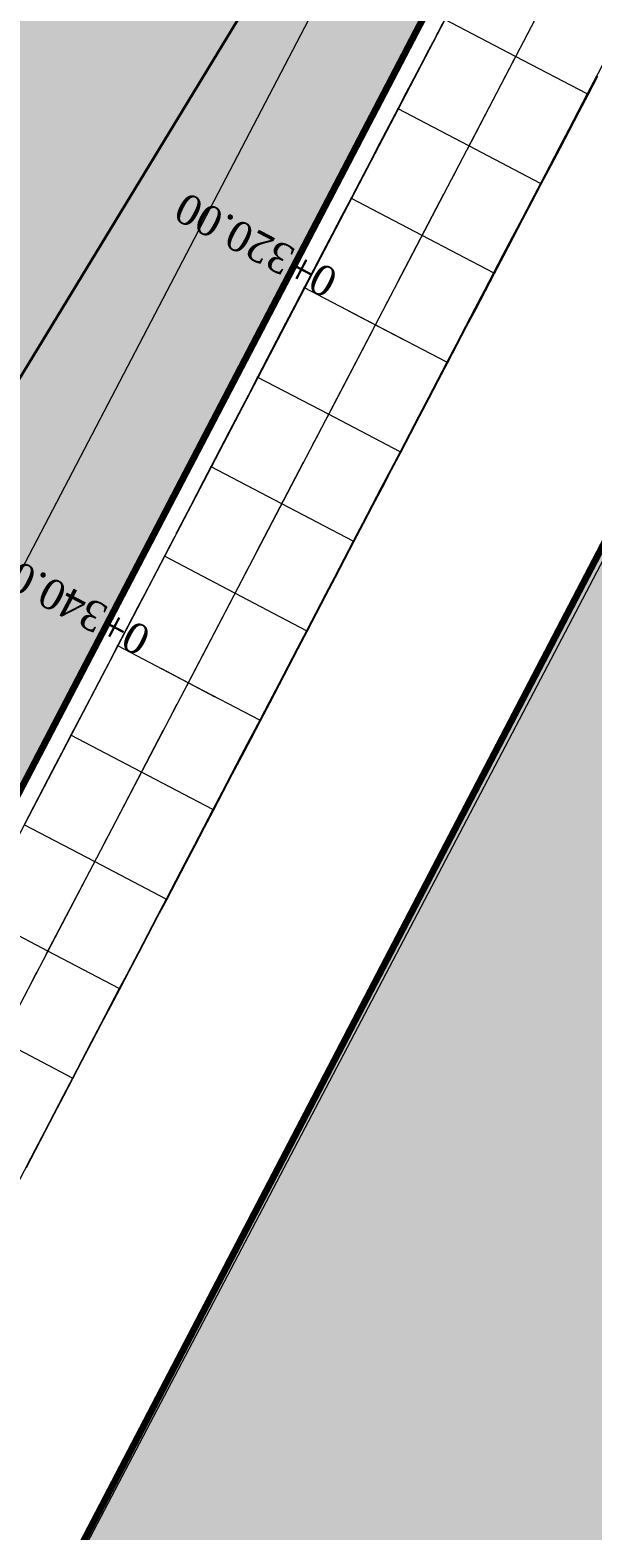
# Model space of a CAD drawing. Header units: metres. Extents: x 478603 to 489313, y 4282657 to 4289463.
# Drawn here: x 479512 to 479539.8, y 4286558.3 to 4286632.7 of the extents above; entities that cross this region are included whole.
import ezdxf

# ---------------------------------------------------------------- set-up
doc = ezdxf.new("R2010")
doc.units = ezdxf.units.M
for name, color, linetype, lineweight in [('ADAKENARI', 18, 'Continuous', 0), ('EKS_4', 5, 'Continuous', 0), ('EKSENLER', 3, 'Continuous', 0), ('HDA_4', 30, 'Continuous', 0), ('HDO_4', 30, 'Continuous', 0), ('KALDIRIM', 11, 'Continuous', 0), ('KDA_4', 150, 'Continuous', 20), ('KYA_4', 1, 'Continuous', 20), ('KYO_4', 1, 'Continuous', 20), ('PARSEL_ALAN', 254, 'Continuous', 0), ('PARSEL_SERA_ALAN', 9, 'Continuous', 40), ('PL_ALİNMAN', 1, 'Continuous', 0), ('PL_ENKESIT', 1, 'Continuous', 0), ('PL_KM', 4, 'Continuous', 0), ('PL_KMYAZI', 30, 'Continuous', 0), ('REVIZE_ONERI_KAM_SNR', 9, 'Continuous', 0), ('SEV_KYA_HDA', 3, 'Continuous', 0), ('SEV_KYO_HDO', 3, 'Continuous', 0), ('SEV_YKA_KDA', 3, 'Continuous', 0), ('SNR_PLANONAMAA', 233, 'Continuous', 0), ('SNR_YAPIYAK', 18, 'Continuous', 0), ('YKA_4', 33, 'Continuous', 0), ('YKO_4', 33, 'Continuous', 0)]:
    doc.layers.add(name, color=color, linetype=linetype, lineweight=lineweight)
doc.styles.get("Standard").update_dxf_attribs({"font": 'times.ttf'})

msp = doc.modelspace()

# ---------------------------------------------------------------- hatches: boundary and pattern name
at = {"layer": 'PARSEL_ALAN'}
msp.add_hatch(color=256, dxfattribs=at).paths.add_polyline_path([(479489.321, 4286847.102), (479563.039, 4286761.518), (479584.256, 4286740.493), (479584.998, 4286735.722), (479562.827, 4286693.287), (479507.41, 4286587.193), (479503.553, 4286586.238), (479381.705, 4286670.344)])
at = {"layer": 'PARSEL_SERA_ALAN'}
msp.add_hatch(color=256, dxfattribs=at).paths.add_polyline_path([(479388.431, 4286671.777), (479487.237, 4286834.065), (479495.437, 4286829.072), (479492.837, 4286824.802), (479509.236, 4286814.817), (479506.636, 4286810.546), (479514.836, 4286805.554), (479512.236, 4286801.283), (479528.636, 4286791.299), (479526.035, 4286787.028), (479542.435, 4286777.043), (479539.835, 4286772.773), (479548.035, 4286767.78), (479545.434, 4286763.509), (479561.834, 4286753.525), (479559.234, 4286749.254), (479575.634, 4286739.27), (479536.631, 4286675.208), (479544.831, 4286670.216), (479503.229, 4286601.884), (479500.628, 4286597.614), (479467.829, 4286617.583), (479470.429, 4286621.854)])
at = {"layer": 'REVIZE_ONERI_KAM_SNR'}
msp.add_hatch(color=256, dxfattribs=at).paths.add_polyline_path([(480391.367, 4287736.669), (479958.383, 4287021.549), (479846.658, 4286823.222), (479817.89, 4286807.315), (479678.542, 4286593.142), (479667.017, 4286563.363), (479171.867, 4285664.491), (479060.048, 4285423.503), (478955.18, 4285211.94), (478971.566, 4285181.441), (478973.577, 4285138.063), (478896.826, 4284994.408), (478884.265, 4284953.22), (478871.378, 4284822.15), (478829.635, 4284818.294), (478829.635, 4284859.395), (478806.788, 4284865.484), (478716.868, 4284674.346), (478705.555, 4284645.226), (478602.858, 4284697.153), (478665.092, 4284834.557), (478661.843, 4284859.589), (478721.272, 4284982.029), (478734.091, 4284989.859), (478857.784, 4285241.35), (478838.864, 4285277.85), (478831.672, 4285382.601), (478866.605, 4285387.386), (478882.649, 4285289.089), (479341.441, 4286225.895), (479492.419, 4286515.34), (479668.688, 4286852.714), (479834.72, 4287134.358), (480316.151, 4287820.508), (480353.749, 4287856.55), (480321.391, 4287969.422), (480358.639, 4287985.063), (480384.472, 4287906.347), (480463.863, 4288018.438), (480598.658, 4288207.438), (480775.091, 4288481.279), (480856.22, 4288581.77), (481195.87, 4289025.916), (481277.924, 4288967.093), (481191.325, 4288856.625), (480684.777, 4288177.967), (480420.914, 4287781.108), (480447.152, 4287667.529), (480456.56, 4287584.456), (480422.309, 4287581.553), (480417.605, 4287623.09), (480404.486, 4287679.879)])

# ---------------------------------------------------------------- linework, layer by layer
at = {"layer": 'ADAKENARI', "lineweight": 200}
for p, q in [((479562.827, 4286693.287), (479507.41, 4286587.193)), ((479474.775, 4286481.513), (479580.553, 4286684.027))]:
    msp.add_line(p, q, dxfattribs=at)
at = {"layer": 'EKS_4'}
for p in [(479536.053, 4286631.341, 935.867), (479533.735, 4286626.911, 935.859), (479531.416, 4286622.481, 935.852), (479529.098, 4286618.051, 935.844), (479526.78, 4286613.621, 935.836), (479524.461, 4286609.191, 935.829), (479522.143, 4286604.761, 935.821), (479519.825, 4286600.331, 935.813), (479517.506, 4286595.901, 935.806), (479515.188, 4286591.471, 935.798), (479512.87, 4286587.041, 935.79)]:
    msp.add_point(p, dxfattribs=at)
at = {"layer": 'EKSENLER'}
msp.add_line((479567.26, 4286690.975), (479459.154, 4286484.394), dxfattribs=at)
at = {"layer": 'HDA_4'}
msp.add_polyline3d([(479531.288, 4286630.795, 935.873), (479530.219, 4286628.751, 935.809), (479529.756, 4286627.865, 935.808), (479529.293, 4286626.979, 935.806), (479528.829, 4286626.092, 935.805), (479528.366, 4286625.206, 935.803), (479527.903, 4286624.32, 935.802), (479527.44, 4286623.434, 935.8), (479526.977, 4286622.547, 935.799), (479526.514, 4286621.661, 935.797), (479526.051, 4286620.775, 935.796), (479525.587, 4286619.888, 935.794), (479525.124, 4286619.002, 935.793), (479524.661, 4286618.116, 935.791), (479524.198, 4286617.23, 935.789), (479523.735, 4286616.343, 935.788), (479523.272, 4286615.457, 935.786), (479522.809, 4286614.571, 935.785), (479522.345, 4286613.684, 935.783), (479521.882, 4286612.798, 935.782), (479521.419, 4286611.912, 935.78), (479520.956, 4286611.026, 935.779), (479520.72, 4286610.575, 935.797)], dxfattribs=at)
for p in [(479530.219, 4286628.751, 935.809), (479527.903, 4286624.32, 935.802), (479525.587, 4286619.888, 935.794), (479523.272, 4286615.457, 935.786), (479520.956, 4286611.026, 935.779)]:
    msp.add_point(p, dxfattribs=at)
at = {"layer": 'HDO_4'}
msp.add_polyline3d([(479540.069, 4286630.368, 935.819), (479539.606, 4286629.482, 935.817), (479539.142, 4286628.596, 935.816), (479538.678, 4286627.71, 935.814), (479538.215, 4286626.824, 935.812), (479537.751, 4286625.938, 935.811), (479537.287, 4286625.052, 935.809), (479536.824, 4286624.166, 935.808), (479536.36, 4286623.28, 935.806), (479535.896, 4286622.394, 935.805), (479535.433, 4286621.508, 935.803), (479534.969, 4286620.622, 935.802), (479534.505, 4286619.736, 935.8), (479534.042, 4286618.85, 935.799), (479533.578, 4286617.964, 935.797), (479533.114, 4286617.078, 935.796), (479532.651, 4286616.192, 935.794), (479532.187, 4286615.306, 935.793), (479531.723, 4286614.42, 935.791), (479531.26, 4286613.534, 935.789), (479530.796, 4286612.648, 935.788), (479530.333, 4286611.762, 935.786), (479529.869, 4286610.876, 935.785), (479529.405, 4286609.99, 935.783), (479528.942, 4286609.104, 935.782), (479528.478, 4286608.218, 935.78), (479528.014, 4286607.332, 935.779), (479527.551, 4286606.446, 935.777), (479527.087, 4286605.56, 935.776), (479526.623, 4286604.674, 935.774), (479526.16, 4286603.788, 935.773), (479525.696, 4286602.902, 935.771), (479525.232, 4286602.016, 935.769), (479524.769, 4286601.13, 935.768), (479524.305, 4286600.244, 935.766), (479523.841, 4286599.358, 935.765), (479523.378, 4286598.472, 935.763), (479522.914, 4286597.586, 935.762), (479522.45, 4286596.7, 935.76), (479521.987, 4286595.814, 935.759), (479521.523, 4286594.928, 935.757), (479521.059, 4286594.042, 935.756), (479520.596, 4286593.156, 935.754), (479520.132, 4286592.27, 935.753), (479519.668, 4286591.384, 935.751), (479519.205, 4286590.498, 935.749), (479518.741, 4286589.612, 935.748), (479518.277, 4286588.726, 935.746), (479517.814, 4286587.84, 935.745), (479517.35, 4286586.954, 935.743), (479516.886, 4286586.068, 935.742), (479516.423, 4286585.182, 935.74), (479515.959, 4286584.296, 935.739), (479515.495, 4286583.41, 935.737), (479515.032, 4286582.524, 935.736), (479514.568, 4286581.638, 935.734), (479514.104, 4286580.752, 935.732), (479513.641, 4286579.865, 935.731), (479513.177, 4286578.979, 935.729), (479512.713, 4286578.093, 935.728), (479512.25, 4286577.207, 935.726), (479511.786, 4286576.321, 935.725)], dxfattribs=at)
for p in [(479539.606, 4286629.482, 935.817), (479537.287, 4286625.052, 935.809), (479534.969, 4286620.622, 935.802), (479532.651, 4286616.192, 935.794), (479530.333, 4286611.762, 935.786), (479528.014, 4286607.332, 935.779), (479525.696, 4286602.902, 935.771), (479523.378, 4286598.472, 935.763), (479521.059, 4286594.042, 935.756), (479518.741, 4286589.612, 935.748), (479516.423, 4286585.182, 935.74), (479514.104, 4286580.752, 935.732)]:
    msp.add_point(p, dxfattribs=at)
at = {"layer": 'KALDIRIM'}
for p, q in [((479563.713, 4286692.824), (479507.944, 4286586.103)), ((479570.804, 4286689.12), (479477.915, 4286511.619))]:
    msp.add_line(p, q, dxfattribs=at)
at = {"layer": 'KDA_4'}
for points in [[(479537.681, 4286643.013, 935.884), (479537.62, 4286642.899, 935.876), (479537.556, 4286642.777, 935.867), (479537.48, 4286642.632, 935.857), (479537.371, 4286642.424, 935.842), (479537.172, 4286642.042, 935.815), (479536.806, 4286641.343, 935.811), (479536.35, 4286640.471, 935.807), (479535.861, 4286639.535, 935.803), (479535.36, 4286638.576, 935.798), (479534.856, 4286637.611, 935.793), (479534.349, 4286636.642, 935.792), (479533.846, 4286635.68, 935.791), (479533.357, 4286634.743, 935.789), (479532.901, 4286633.872, 935.788), (479532.54, 4286633.18, 935.787), (479532.352, 4286632.819, 935.821), (479532.258, 4286632.637, 935.838), (479532.198, 4286632.521, 935.849), (479532.151, 4286632.429, 935.858), (479532.107, 4286632.345, 935.866)], [(479519.321, 4286607.88, 935.823), (479519.224, 4286607.696, 935.809), (479519.124, 4286607.505, 935.795), (479519.012, 4286607.292, 935.779), (479518.87, 4286607.022, 935.759), (479518.645, 4286606.592, 935.727), (479518.267, 4286605.869, 935.722), (479517.806, 4286604.987, 935.716), (479517.316, 4286604.05, 935.709), (479516.818, 4286603.099, 935.702), (479516.328, 4286602.161, 935.696), (479515.854, 4286601.254, 935.695), (479515.391, 4286600.367, 935.695), (479514.931, 4286599.487, 935.694), (479514.472, 4286598.609, 935.693), (479514.013, 4286597.729, 935.693), (479513.551, 4286596.846, 935.682), (479513.087, 4286595.96, 935.672), (479512.623, 4286595.073, 935.661), (479512.159, 4286594.186, 935.65), (479511.695, 4286593.299, 935.64)]]:
    msp.add_polyline3d(points, dxfattribs=at)
for p in [(479518.645, 4286606.592, 935.727), (479516.328, 4286602.161, 935.696), (479514.013, 4286597.729, 935.693)]:
    msp.add_point(p, dxfattribs=at)
at = {"layer": 'KYA_4'}
msp.add_polyline3d([(479532.107, 4286632.345, 935.866), (479531.738, 4286631.647, 935.869), (479531.368, 4286630.946, 935.872), (479530.995, 4286630.24, 935.876), (479530.615, 4286629.519, 935.879), (479530.212, 4286628.755, 935.883), (479529.771, 4286627.912, 935.886), (479529.308, 4286627.027, 935.889), (479528.837, 4286626.128, 935.892), (479528.365, 4286625.224, 935.895), (479527.895, 4286624.324, 935.899), (479527.428, 4286623.432, 935.899), (479526.964, 4286622.546, 935.9), (479526.502, 4286621.661, 935.9), (479526.04, 4286620.777, 935.901), (479525.578, 4286619.893, 935.901), (479525.117, 4286619.01, 935.895), (479524.655, 4286618.127, 935.889), (479524.194, 4286617.243, 935.882), (479523.731, 4286616.356, 935.876), (479523.264, 4286615.461, 935.87), (479522.791, 4286614.552, 935.854), (479522.315, 4286613.639, 935.838), (479521.842, 4286612.731, 935.822), (479521.381, 4286611.846, 935.807), (479520.955, 4286611.026, 935.793), (479520.591, 4286610.326, 935.8), (479520.261, 4286609.692, 935.806), (479519.945, 4286609.081, 935.812), (479519.632, 4286608.479, 935.817), (479519.321, 4286607.88, 935.823)], dxfattribs=at)
for p in [(479530.212, 4286628.755, 935.883), (479527.895, 4286624.324, 935.899), (479525.578, 4286619.893, 935.901), (479523.264, 4286615.461, 935.87), (479520.955, 4286611.026, 935.793)]:
    msp.add_point(p, dxfattribs=at)
at = {"layer": 'KYO_4'}
msp.add_polyline3d([(479540.103, 4286630.351, 936.198), (479539.639, 4286629.465, 936.196), (479539.176, 4286628.578, 936.203), (479538.714, 4286627.692, 936.21), (479538.251, 4286626.805, 936.217), (479537.788, 4286625.919, 936.224), (479537.325, 4286625.033, 936.231), (479536.861, 4286624.147, 936.219), (479536.396, 4286623.261, 936.208), (479535.932, 4286622.376, 936.196), (479535.467, 4286621.49, 936.185), (479535.002, 4286620.605, 936.173), (479534.537, 4286619.72, 936.156), (479534.072, 4286618.834, 936.139), (479533.607, 4286617.949, 936.122), (479533.142, 4286617.064, 936.105), (479532.677, 4286616.178, 936.088), (479532.212, 4286615.293, 936.079), (479531.748, 4286614.407, 936.07), (479531.283, 4286613.522, 936.06), (479530.819, 4286612.636, 936.051), (479530.355, 4286611.75, 936.042), (479529.892, 4286610.864, 936.052), (479529.43, 4286609.977, 936.061), (479528.967, 4286609.091, 936.07), (479528.504, 4286608.204, 936.08), (479528.042, 4286607.318, 936.089), (479527.579, 4286606.431, 936.09), (479527.115, 4286605.545, 936.091), (479526.652, 4286604.659, 936.092), (479526.188, 4286603.773, 936.093), (479525.725, 4286602.887, 936.094), (479525.261, 4286602.001, 936.09), (479524.797, 4286601.115, 936.086), (479524.333, 4286600.229, 936.081), (479523.869, 4286599.343, 936.077), (479523.405, 4286598.457, 936.073), (479522.941, 4286597.572, 936.068), (479522.477, 4286596.686, 936.063), (479522.013, 4286595.8, 936.057), (479521.549, 4286594.914, 936.052), (479521.085, 4286594.028, 936.047), (479520.62, 4286593.143, 936.03), (479520.155, 4286592.257, 936.013), (479519.69, 4286591.372, 935.996), (479519.225, 4286590.487, 935.979), (479518.76, 4286589.602, 935.963), (479518.295, 4286588.716, 935.943), (479517.83, 4286587.831, 935.924), (479517.364, 4286586.946, 935.905), (479516.899, 4286586.061, 935.885), (479516.434, 4286585.176, 935.866), (479515.969, 4286584.29, 935.852), (479515.504, 4286583.405, 935.837), (479515.039, 4286582.52, 935.823), (479514.574, 4286581.634, 935.808), (479514.11, 4286580.749, 935.794), (479513.646, 4286579.863, 935.802), (479513.184, 4286578.976, 935.81), (479512.721, 4286578.09, 935.818), (479512.258, 4286577.203, 935.826), (479511.796, 4286576.316, 935.835)], dxfattribs=at)
for p in [(479539.639, 4286629.465, 936.196), (479537.325, 4286625.033, 936.231), (479535.002, 4286620.605, 936.173), (479532.677, 4286616.178, 936.088), (479530.355, 4286611.75, 936.042), (479528.042, 4286607.318, 936.089), (479525.725, 4286602.887, 936.094), (479523.405, 4286598.457, 936.073), (479521.085, 4286594.028, 936.047), (479518.76, 4286589.602, 935.963), (479516.434, 4286585.176, 935.866), (479514.11, 4286580.749, 935.794)]:
    msp.add_point(p, dxfattribs=at)
at = {"layer": 'PARSEL_ALAN'}
for points in [[(479489.321, 4286847.102, 924.936), (479563.039, 4286761.518, 933.404), (479584.256, 4286740.493, 933.753), (479584.998, 4286735.722, 933.77), (479562.827, 4286693.287, 935.726), (479507.41, 4286587.193, 935.493), (479503.553, 4286586.238, 935.354), (479381.705, 4286670.344, 927.781), (479489.321, 4286847.102, 924.936)], [(479489.321, 4286847.102, 0), (479563.039, 4286761.518, 0), (479584.256, 4286740.493, 0), (479584.998, 4286735.722, 0), (479562.827, 4286693.287, 0), (479507.41, 4286587.193, 0), (479503.553, 4286586.238, 0), (479381.705, 4286670.344, 0), (479489.321, 4286847.102, 0)]]:
    msp.add_polyline3d(points, close=True, dxfattribs=at)
at = {"layer": 'PARSEL_SERA_ALAN'}
msp.add_polyline3d([(479388.431, 4286671.777, 0), (479487.237, 4286834.065, 0), (479495.437, 4286829.072, 0), (479492.837, 4286824.802, 0), (479509.236, 4286814.817, 0), (479506.636, 4286810.546, 0), (479514.836, 4286805.554, 0), (479512.236, 4286801.283, 0), (479528.636, 4286791.299, 0), (479526.035, 4286787.028, 0), (479542.435, 4286777.043, 0), (479539.835, 4286772.773, 0), (479548.035, 4286767.78, 0), (479545.434, 4286763.509, 0), (479561.834, 4286753.525, 0), (479559.234, 4286749.254, 0), (479575.634, 4286739.27, 0), (479536.631, 4286675.208, 0), (479544.831, 4286670.216, 0), (479503.229, 4286601.884, 0), (479500.628, 4286597.614, 0), (479467.829, 4286617.583, 0), (479470.429, 4286621.854, 0), (479388.431, 4286671.777, 0)], dxfattribs=at)
for points in [[(479514.836, 4286805.554, 0), (479512.236, 4286801.283, 0), (479528.636, 4286791.299, 0), (479526.035, 4286787.028, 0), (479542.435, 4286777.043, 0), (479539.835, 4286772.773, 0), (479548.035, 4286767.78, 0), (479545.434, 4286763.509, 0), (479561.834, 4286753.525, 0), (479559.234, 4286749.254, 0), (479575.634, 4286739.27, 0), (479536.631, 4286675.208, 0), (479544.831, 4286670.216, 0), (479503.229, 4286601.884, 0), (479500.628, 4286597.614, 0), (479467.829, 4286617.583, 0), (479470.429, 4286621.854, 0), (479388.431, 4286671.777, 0), (479487.237, 4286834.065, 0), (479495.437, 4286829.072, 0), (479492.837, 4286824.802, 0), (479509.236, 4286814.817, 0), (479506.636, 4286810.546, 0), (479514.836, 4286805.554, 0)], [(479388.431, 4286671.777, 0), (479487.237, 4286834.065, 0), (479495.437, 4286829.072, 0), (479492.837, 4286824.802, 0), (479509.236, 4286814.817, 0), (479506.636, 4286810.546, 0), (479514.836, 4286805.554, 0), (479512.236, 4286801.283, 0), (479528.636, 4286791.299, 0), (479526.035, 4286787.028, 0), (479542.435, 4286777.043, 0), (479539.835, 4286772.773, 0), (479548.035, 4286767.78, 0), (479545.434, 4286763.509, 0), (479561.834, 4286753.525, 0), (479559.234, 4286749.254, 0), (479575.634, 4286739.27, 0), (479536.631, 4286675.208, 0), (479544.831, 4286670.216, 0), (479503.229, 4286601.884, 0), (479500.628, 4286597.614, 0), (479467.829, 4286617.583, 0), (479470.429, 4286621.854, 0), (479388.431, 4286671.777, 0)], [(479388.431, 4286671.777, 0), (479487.237, 4286834.065, 0), (479495.437, 4286829.072, 0), (479492.837, 4286824.802, 0), (479509.236, 4286814.817, 0), (479506.636, 4286810.546, 0), (479514.836, 4286805.554, 0), (479512.236, 4286801.283, 0), (479528.636, 4286791.299, 0), (479526.035, 4286787.028, 0), (479542.435, 4286777.043, 0), (479539.835, 4286772.773, 0), (479548.035, 4286767.78, 0), (479545.434, 4286763.509, 0), (479561.834, 4286753.525, 0), (479559.234, 4286749.254, 0), (479575.634, 4286739.27, 0), (479536.631, 4286675.208, 0), (479544.831, 4286670.216, 0), (479503.229, 4286601.884, 0), (479500.628, 4286597.614, 0), (479467.829, 4286617.583, 0), (479470.429, 4286621.854, 0), (479388.431, 4286671.777, 0)]]:
    msp.add_polyline3d(points, close=True, dxfattribs=at)
at = {"layer": 'PL_ALİNMAN'}
for p, q in [((479536.658, 4286632.498), (479536.426, 4286632.055)), ((479535.963, 4286631.169), (479533.644, 4286626.739)), ((479533.181, 4286625.853), (479532.949, 4286625.41)), ((479532.485, 4286624.524), (479530.167, 4286620.094)), ((479529.703, 4286619.208), (479529.471, 4286618.765)), ((479529.008, 4286617.879), (479526.689, 4286613.449)), ((479526.226, 4286612.563), (479525.994, 4286612.12)), ((479525.53, 4286611.234), (479523.212, 4286606.804)), ((479522.748, 4286605.918), (479522.516, 4286605.475)), ((479522.053, 4286604.589), (479519.735, 4286600.159)), ((479519.271, 4286599.273), (479519.039, 4286598.83)), ((479518.575, 4286597.944), (479516.257, 4286593.514)), ((479515.793, 4286592.628), (479515.562, 4286592.185)), ((479515.098, 4286591.299), (479512.78, 4286586.869)), ((479512.316, 4286585.983), (479512.084, 4286585.54))]:
    msp.add_line(p, q, dxfattribs=at)
at = {"layer": 'PL_ENKESIT'}
for points in [[(479539.639, 4286629.465, 936.196), (479539.606, 4286629.482, 935.817), (479539.597, 4286629.487, 935.867), (479536.053, 4286631.341, 935.867), (479532.543, 4286633.178, 935.867), (479532.54, 4286633.18, 935.787)], [(479537.325, 4286625.033, 936.231), (479537.287, 4286625.052, 935.809), (479537.279, 4286625.057, 935.859), (479533.735, 4286626.911, 935.859), (479530.228, 4286628.747, 935.859), (479530.219, 4286628.751, 935.809), (479530.212, 4286628.755, 935.883)], [(479535.002, 4286620.605, 936.173), (479534.969, 4286620.622, 935.802), (479534.96, 4286620.627, 935.852), (479531.416, 4286622.481, 935.852), (479527.912, 4286624.315, 935.852), (479527.903, 4286624.32, 935.802), (479527.895, 4286624.324, 935.899)], [(479532.677, 4286616.178, 936.088), (479532.651, 4286616.192, 935.794), (479532.642, 4286616.197, 935.844), (479529.098, 4286618.051, 935.844), (479525.596, 4286619.884, 935.844), (479525.587, 4286619.888, 935.794), (479525.578, 4286619.893, 935.901)], [(479530.355, 4286611.75, 936.042), (479530.333, 4286611.762, 935.786), (479530.324, 4286611.767, 935.836), (479526.78, 4286613.621, 935.836), (479523.281, 4286615.452, 935.836), (479523.272, 4286615.457, 935.786), (479523.264, 4286615.461, 935.87)], [(479528.042, 4286607.318, 936.089), (479528.014, 4286607.332, 935.779), (479528.005, 4286607.337, 935.829), (479524.461, 4286609.191, 935.829), (479520.965, 4286611.021, 935.829), (479520.956, 4286611.026, 935.779), (479520.955, 4286611.026, 935.793)], [(479525.725, 4286602.887, 936.094), (479525.696, 4286602.902, 935.771), (479525.687, 4286602.906, 935.821), (479522.143, 4286604.761, 935.821), (479518.649, 4286606.59, 935.821), (479518.645, 4286606.592, 935.727)], [(479523.405, 4286598.457, 936.073), (479523.378, 4286598.472, 935.763), (479523.369, 4286598.476, 935.813), (479519.825, 4286600.331, 935.813), (479516.333, 4286602.158, 935.813), (479516.328, 4286602.161, 935.696)], [(479521.085, 4286594.028, 936.047), (479521.059, 4286594.042, 935.756), (479521.05, 4286594.046, 935.806), (479517.506, 4286595.901, 935.806), (479514.018, 4286597.727, 935.806), (479514.013, 4286597.729, 935.693)], [(479518.76, 4286589.602, 935.963), (479518.741, 4286589.612, 935.748), (479518.732, 4286589.616, 935.798), (479515.188, 4286591.471, 935.798), (479511.702, 4286593.295, 935.798), (479511.695, 4286593.299, 935.64)], [(479516.434, 4286585.176, 935.866), (479516.423, 4286585.182, 935.74), (479516.414, 4286585.186, 935.79), (479512.87, 4286587.041, 935.79), (479509.386, 4286588.864, 935.79), (479509.375, 4286588.869, 935.549)], [(479514.11, 4286580.749, 935.794), (479514.104, 4286580.752, 935.732), (479514.096, 4286580.756, 935.782), (479510.551, 4286582.611, 935.782), (479507.071, 4286584.432, 935.782), (479507.059, 4286584.438, 935.524)]]:
    msp.add_polyline3d(points, dxfattribs=at)
at = {"layer": 'PL_KM'}
for p, q in [((479527.769, 4286618.747), (479530.427, 4286617.356)), ((479518.496, 4286601.027), (479521.154, 4286599.636))]:
    msp.add_line(p, q, dxfattribs=at)
at = {"layer": 'REVIZE_ONERI_KAM_SNR'}
msp.add_polyline3d([(479341.441, 4286225.895, 0), (479492.419, 4286515.34, 0), (479668.688, 4286852.714, 0)], dxfattribs=at)
msp.add_polyline3d([(479341.441, 4286225.895, 0), (479492.419, 4286515.34, 0), (479668.688, 4286852.714, 0)], dxfattribs=at)
msp.add_polyline3d([(479341.441, 4286225.895, 0), (479492.419, 4286515.34, 0), (479668.688, 4286852.714, 0)], dxfattribs=at)
at = {"layer": 'SEV_KYA_HDA'}
for p, q in [((479531.145, 4286630.524, 935.874), (479531.146, 4286630.523, 935.865)), ((479530.212, 4286628.755, 935.883), (479530.216, 4286628.753, 935.846)), ((479529.284, 4286626.983, 935.889), (479529.293, 4286626.979, 935.806)), ((479528.358, 4286625.211, 935.896), (479528.362, 4286625.208, 935.849)), ((479527.431, 4286623.438, 935.899), (479527.44, 4286623.434, 935.8)), ((479526.504, 4286621.666, 935.9), (479526.509, 4286621.663, 935.849)), ((479525.578, 4286619.893, 935.901), (479525.587, 4286619.888, 935.794)), ((479524.652, 4286618.121, 935.889), (479524.657, 4286618.118, 935.84)), ((479523.727, 4286616.347, 935.876), (479523.735, 4286616.343, 935.788)), ((479522.802, 4286614.574, 935.854), (479522.805, 4286614.572, 935.82)), ((479521.878, 4286612.8, 935.824), (479521.882, 4286612.798, 935.782)), ((479520.955, 4286611.026, 935.793), (479520.955, 4286611.026, 935.786))]:
    msp.add_line(p, q, dxfattribs=at)
at = {"layer": 'SEV_KYO_HDO'}
for p, q in [((479539.176, 4286628.578, 936.203), (479539.159, 4286628.587, 936.009)), ((479538.251, 4286626.805, 936.217), (479538.215, 4286626.824, 935.812)), ((479537.325, 4286625.033, 936.231), (479537.306, 4286625.042, 936.02)), ((479536.396, 4286623.261, 936.208), (479536.36, 4286623.28, 935.806)), ((479535.467, 4286621.49, 936.185), (479535.45, 4286621.499, 935.994)), ((479534.537, 4286619.72, 936.156), (479534.505, 4286619.736, 935.8)), ((479533.607, 4286617.949, 936.122), (479533.592, 4286617.957, 935.96)), ((479532.677, 4286616.178, 936.088), (479532.651, 4286616.192, 935.794)), ((479531.748, 4286614.407, 936.07), (479531.736, 4286614.414, 935.93)), ((479530.819, 4286612.636, 936.051), (479530.796, 4286612.648, 935.788)), ((479529.892, 4286610.864, 936.052), (479529.88, 4286610.87, 935.918)), ((479528.967, 4286609.091, 936.07), (479528.942, 4286609.104, 935.782)), ((479528.042, 4286607.318, 936.089), (479528.028, 4286607.325, 935.934)), ((479527.115, 4286605.545, 936.091), (479527.087, 4286605.56, 935.776)), ((479526.188, 4286603.773, 936.093), (479526.174, 4286603.78, 935.933)), ((479525.261, 4286602.001, 936.09), (479525.232, 4286602.016, 935.769)), ((479524.333, 4286600.229, 936.081), (479524.319, 4286600.236, 935.924)), ((479523.405, 4286598.457, 936.073), (479523.378, 4286598.472, 935.763)), ((479522.477, 4286596.686, 936.063), (479522.464, 4286596.693, 935.911)), ((479521.549, 4286594.914, 936.052), (479521.523, 4286594.928, 935.757)), ((479520.62, 4286593.143, 936.03), (479520.608, 4286593.149, 935.892)), ((479519.69, 4286591.372, 935.996), (479519.668, 4286591.384, 935.751)), ((479518.76, 4286589.602, 935.963), (479518.751, 4286589.607, 935.855)), ((479517.83, 4286587.831, 935.924), (479517.814, 4286587.84, 935.745)), ((479516.899, 4286586.061, 935.885), (479516.893, 4286586.064, 935.814)), ((479515.969, 4286584.29, 935.852), (479515.959, 4286584.296, 935.739)), ((479515.039, 4286582.52, 935.823), (479515.035, 4286582.522, 935.779)), ((479514.11, 4286580.749, 935.794), (479514.104, 4286580.752, 935.732)), ((479513.184, 4286578.976, 935.81), (479513.18, 4286578.978, 935.77)), ((479512.258, 4286577.203, 935.826), (479512.25, 4286577.207, 935.726))]:
    msp.add_line(p, q, dxfattribs=at)
at = {"layer": 'SEV_YKA_KDA'}
for p, q in [((479519.111, 4286607.476, 935.823), (479519.11, 4286607.477, 935.808)), ((479518.186, 4286605.703, 935.819), (479518.181, 4286605.706, 935.721)), ((479517.26, 4286603.931, 935.816), (479517.257, 4286603.932, 935.762)), ((479516.333, 4286602.158, 935.813), (479516.328, 4286602.161, 935.696)), ((479515.407, 4286600.386, 935.81), (479515.404, 4286600.387, 935.752)), ((479514.481, 4286598.613, 935.807), (479514.476, 4286598.616, 935.693)), ((479513.554, 4286596.84, 935.804), (479513.552, 4286596.842, 935.743)), ((479512.628, 4286595.068, 935.801), (479512.622, 4286595.071, 935.661))]:
    msp.add_line(p, q, dxfattribs=at)
at = {"layer": 'SNR_PLANONAMAA'}
msp.add_line((479683.227, 4286878.383, 942.48), (479474.775, 4286481.513, 942.48), dxfattribs=at)
at = {"layer": 'SNR_YAPIYAK'}
msp.add_line((479558.395, 4286695.603, 924.936), (479504.208, 4286591.861, 924.936), dxfattribs=at)
at = {"layer": 'YKA_4'}
msp.add_polyline3d([(479532.348, 4286632.804, 935.867), (479532.244, 4286632.605, 935.866), (479532.177, 4286632.477, 935.866), (479532.129, 4286632.387, 935.866), (479532.107, 4286632.345, 935.866), (479532.128, 4286632.385, 935.866), (479532.166, 4286632.458, 935.866), (479532.2, 4286632.521, 935.866), (479532.201, 4286632.523, 935.866), (479532.107, 4286632.345, 935.866), (479531.839, 4286631.831, 935.865), (479531.475, 4286631.135, 935.864), (479531.075, 4286630.368, 935.862), (479530.658, 4286629.571, 935.861), (479530.228, 4286628.747, 935.859), (479529.775, 4286627.88, 935.858), (479529.312, 4286626.994, 935.856), (479528.846, 4286626.102, 935.855), (479528.378, 4286625.208, 935.853), (479527.912, 4286624.315, 935.852), (479527.447, 4286623.426, 935.85), (479526.984, 4286622.54, 935.849), (479526.521, 4286621.654, 935.847), (479526.059, 4286620.769, 935.846), (479525.596, 4286619.884, 935.844), (479525.134, 4286619, 935.843), (479524.672, 4286618.116, 935.841), (479524.21, 4286617.231, 935.839), (479523.747, 4286616.344, 935.838), (479523.281, 4286615.452, 935.836), (479522.809, 4286614.551, 935.835), (479522.336, 4286613.645, 935.833), (479521.865, 4286612.744, 935.832), (479521.403, 4286611.859, 935.83), (479520.965, 4286611.021, 935.829), (479520.572, 4286610.269, 935.827), (479520.206, 4286609.571, 935.826), (479519.861, 4286608.911, 935.825), (479519.549, 4286608.315, 935.824), (479519.321, 4286607.88, 935.823), (479519.247, 4286607.739, 935.823), (479519.255, 4286607.754, 935.823), (479519.289, 4286607.818, 935.823), (479519.321, 4286607.879, 935.823), (479519.321, 4286607.88, 935.823), (479519.261, 4286607.764, 935.823), (479519.162, 4286607.574, 935.823), (479519.04, 4286607.34, 935.822), (479518.885, 4286607.041, 935.822), (479518.649, 4286606.59, 935.821), (479518.267, 4286605.857, 935.82), (479517.806, 4286604.975, 935.818), (479517.317, 4286604.041, 935.817), (479516.822, 4286603.093, 935.815), (479516.333, 4286602.158, 935.813), (479515.86, 4286601.252, 935.812), (479515.397, 4286600.365, 935.81), (479514.937, 4286599.485, 935.809), (479514.478, 4286598.607, 935.807), (479514.018, 4286597.727, 935.806), (479513.556, 4286596.843, 935.804), (479513.093, 4286595.957, 935.802), (479512.629, 4286595.07, 935.801), (479512.165, 4286594.182, 935.799), (479511.702, 4286593.295, 935.798)], dxfattribs=at)
for p in [(479530.228, 4286628.747, 935.859), (479527.912, 4286624.315, 935.852), (479525.596, 4286619.884, 935.844), (479523.281, 4286615.452, 935.836), (479520.965, 4286611.021, 935.829), (479518.649, 4286606.59, 935.821), (479516.333, 4286602.158, 935.813), (479514.018, 4286597.727, 935.806)]:
    msp.add_point(p, dxfattribs=at)
at = {"layer": 'YKO_4'}
msp.add_polyline3d([(479540.061, 4286630.373, 935.869), (479539.597, 4286629.487, 935.867), (479539.133, 4286628.601, 935.866), (479538.67, 4286627.715, 935.864), (479538.206, 4286626.829, 935.862), (479537.742, 4286625.943, 935.861), (479537.279, 4286625.057, 935.859), (479536.815, 4286624.171, 935.858), (479536.351, 4286623.285, 935.856), (479535.888, 4286622.399, 935.855), (479535.424, 4286621.513, 935.853), (479534.96, 4286620.627, 935.852), (479534.497, 4286619.741, 935.85), (479534.033, 4286618.855, 935.849), (479533.569, 4286617.969, 935.847), (479533.106, 4286617.083, 935.846), (479532.642, 4286616.197, 935.844), (479532.178, 4286615.311, 935.843), (479531.715, 4286614.425, 935.841), (479531.251, 4286613.539, 935.839), (479530.787, 4286612.653, 935.838), (479530.324, 4286611.767, 935.836), (479529.86, 4286610.881, 935.835), (479529.396, 4286609.995, 935.833), (479528.933, 4286609.109, 935.832), (479528.469, 4286608.223, 935.83), (479528.005, 4286607.337, 935.829), (479527.542, 4286606.451, 935.827), (479527.078, 4286605.565, 935.826), (479526.614, 4286604.678, 935.824), (479526.151, 4286603.792, 935.823), (479525.687, 4286602.906, 935.821), (479525.223, 4286602.02, 935.819), (479524.76, 4286601.134, 935.818), (479524.296, 4286600.248, 935.816), (479523.832, 4286599.362, 935.815), (479523.369, 4286598.476, 935.813), (479522.905, 4286597.59, 935.812), (479522.441, 4286596.704, 935.81), (479521.978, 4286595.818, 935.809), (479521.514, 4286594.932, 935.807), (479521.05, 4286594.046, 935.806), (479520.587, 4286593.16, 935.804), (479520.123, 4286592.274, 935.802), (479519.659, 4286591.388, 935.801), (479519.196, 4286590.502, 935.799), (479518.732, 4286589.616, 935.798), (479518.268, 4286588.73, 935.796), (479517.805, 4286587.844, 935.795), (479517.341, 4286586.958, 935.793), (479516.877, 4286586.072, 935.792), (479516.414, 4286585.186, 935.79), (479515.95, 4286584.3, 935.789), (479515.487, 4286583.414, 935.787), (479515.023, 4286582.528, 935.786), (479514.559, 4286581.642, 935.784), (479514.096, 4286580.756, 935.782), (479513.632, 4286579.87, 935.781), (479513.168, 4286578.984, 935.779), (479512.705, 4286578.098, 935.778), (479512.241, 4286577.212, 935.776), (479511.777, 4286576.326, 935.775)], dxfattribs=at)
for p in [(479539.597, 4286629.487, 935.867), (479537.279, 4286625.057, 935.859), (479534.96, 4286620.627, 935.852), (479532.642, 4286616.197, 935.844), (479530.324, 4286611.767, 935.836), (479528.005, 4286607.337, 935.829), (479525.687, 4286602.906, 935.821), (479523.369, 4286598.476, 935.813), (479521.05, 4286594.046, 935.806), (479518.732, 4286589.616, 935.798), (479516.414, 4286585.186, 935.79), (479514.096, 4286580.756, 935.782)]:
    msp.add_point(p, dxfattribs=at)

# ---------------------------------------------------------------- texts
at = {"layer": 'PL_KMYAZI'}
for s, p in [('0+320.00', (479527.357, 4286620.655)), ('0+340.00', (479518.084, 4286602.935))]:
    msp.add_text(s, height=1.5, rotation=512.37642, dxfattribs=at).set_placement(p)

doc.saveas('drawing.dxf')
